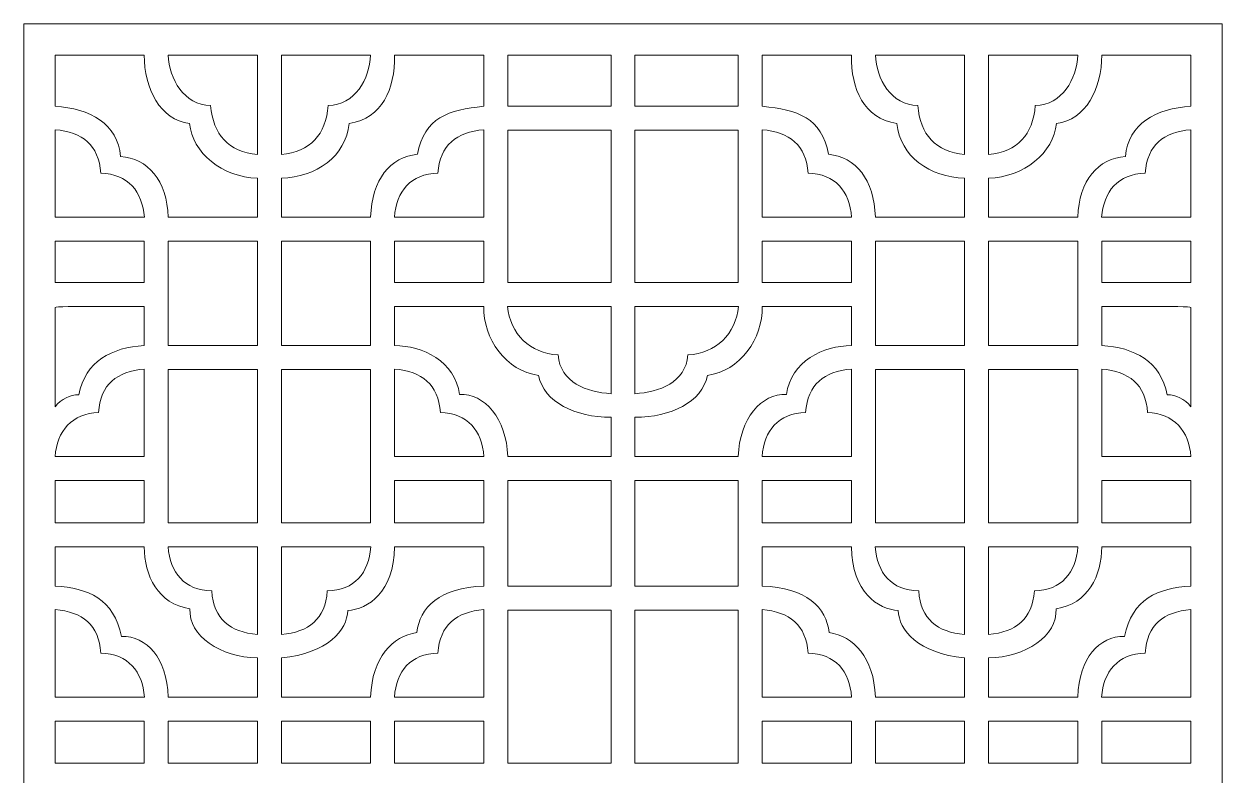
# Model space of a CAD drawing. Header units: centimetres. Extents: x 1.9 to 19.8, y -3.7 to 9.5.
# Drawn here: x 1.85 to 12.38, y 2.9 to 9.5 of the extents above; entities that cross this region are included whole.
import ezdxf

# ---------------------------------------------------------------- set-up
doc = ezdxf.new("R2010")
doc.units = ezdxf.units.CM
doc.header["$MEASUREMENT"] = 0
doc.layers.add('layer 1', color=7, linetype='Continuous')

msp = doc.modelspace()

# ---------------------------------------------------------------- linework, layer by layer
at = {"layer": 'layer 1', "color": 250, "lineweight": 9}
for points, knots in [([(1.85394, 9.5), (1.85394, 9.5), (12.37865, 9.5), (12.37865, 9.5), (12.37865, 9.5), (12.37865, 9.5), (12.37865, -3.69002), (12.37865, -3.69002), (12.37865, -3.69002), (12.37865, -3.69002), (1.85394, -3.69002), (1.85394, -3.69002), (1.85394, -3.69002), (1.85394, -3.69002), (1.85394, 9.5), (1.85394, 9.5)], [0, 0, 0, 0, 0.2, 0.2, 0.2, 0.2, 0.4, 0.4, 0.4, 0.4, 0.6, 0.6, 0.6, 0.6, 1, 1, 1, 1]), ([(2.12734, 9.22665), (2.12734, 9.22665), (2.12734, 9.22665), (2.12734, 9.22665), (2.12734, 9.22665), (2.12734, 9.22665), (2.91118, 9.22665), (2.91118, 9.22665), (2.91118, 9.22665), (2.907, 8.93625), (3.05303, 8.65296), (3.30918, 8.62696), (3.30918, 8.62696), (3.33002, 8.36875), (3.59929, 8.15283), (3.90512, 8.14626), (3.90512, 8.14626), (3.90512, 8.14626), (3.90512, 7.8032), (3.90512, 7.8032), (3.90512, 7.8032), (3.90512, 7.8032), (3.12115, 7.8032), (3.12115, 7.8032), (3.12115, 7.8032), (3.11096, 8.1248), (2.93998, 8.3222), (2.70208, 8.33672), (2.70208, 8.33672), (2.67961, 8.61976), (2.43617, 8.76017), (2.12734, 8.77732), (2.12734, 8.77732), (2.12734, 8.77732), (2.12734, 9.22665), (2.12734, 9.22665)], [0, 0, 0, 0, 0.1, 0.1, 0.1, 0.1, 0.2, 0.2, 0.2, 0.2, 0.3, 0.3, 0.3, 0.3, 0.4, 0.4, 0.4, 0.4, 0.5, 0.5, 0.5, 0.5, 0.6, 0.6, 0.6, 0.6, 0.7, 0.7, 0.7, 0.7, 0.8, 0.8, 0.8, 0.8, 1, 1, 1, 1]), ([(3.12143, 9.22665), (3.12143, 9.22665), (3.12143, 9.22665), (3.12143, 9.22665), (3.12143, 9.22665), (3.12143, 9.22665), (3.90512, 9.22665), (3.90512, 9.22665), (3.90512, 9.22665), (3.90512, 9.22665), (3.90512, 8.35304), (3.90512, 8.35304), (3.90512, 8.35304), (3.65113, 8.37892), (3.51403, 8.52961), (3.49408, 8.78362), (3.49408, 8.78362), (3.25882, 8.79039), (3.13076, 9.01513), (3.12143, 9.22665)], [0, 0, 0, 0, 0.16666667, 0.16666667, 0.16666667, 0.16666667, 0.33333333, 0.33333333, 0.33333333, 0.33333333, 0.5, 0.5, 0.5, 0.5, 0.66666667, 0.66666667, 0.66666667, 0.66666667, 1, 1, 1, 1]), ([(5.1094, 9.22665), (5.1094, 9.22665), (5.1094, 9.22665), (5.1094, 9.22665), (5.1094, 9.22665), (5.1094, 9.22665), (5.89323, 9.22665), (5.89323, 9.22665), (5.89323, 9.22665), (5.89323, 9.22665), (5.89323, 8.77734), (5.89323, 8.77734), (5.89323, 8.77734), (5.58055, 8.74533), (5.37419, 8.67992), (5.3105, 8.35545), (5.3105, 8.35545), (5.0721, 8.33281), (4.90922, 8.13607), (4.89893, 7.8032), (4.89893, 7.8032), (4.89893, 7.8032), (4.11544, 7.8032), (4.11544, 7.8032), (4.11544, 7.8032), (4.11544, 7.8032), (4.11544, 8.14626), (4.11544, 8.14626), (4.11544, 8.14626), (4.42125, 8.15283), (4.67928, 8.33503), (4.71139, 8.62696), (4.71139, 8.62696), (5.00125, 8.67168), (5.11354, 8.92499), (5.1094, 9.22665)], [0, 0, 0, 0, 0.1, 0.1, 0.1, 0.1, 0.2, 0.2, 0.2, 0.2, 0.3, 0.3, 0.3, 0.3, 0.4, 0.4, 0.4, 0.4, 0.5, 0.5, 0.5, 0.5, 0.6, 0.6, 0.6, 0.6, 0.7, 0.7, 0.7, 0.7, 0.8, 0.8, 0.8, 0.8, 1, 1, 1, 1]), ([(4.11544, 9.22665), (4.11544, 9.22665), (4.11544, 9.22665), (4.11544, 9.22665), (4.11544, 9.22665), (4.11544, 9.22665), (4.89914, 9.22665), (4.89914, 9.22665), (4.89914, 9.22665), (4.88989, 9.01516), (4.76179, 8.79039), (4.52651, 8.78362), (4.52651, 8.78362), (4.50658, 8.52961), (4.36948, 8.37892), (4.11544, 8.35304), (4.11544, 8.35304), (4.11544, 8.35304), (4.11544, 9.22665), (4.11544, 9.22665)], [0, 0, 0, 0, 0.16666667, 0.16666667, 0.16666667, 0.16666667, 0.33333333, 0.33333333, 0.33333333, 0.33333333, 0.5, 0.5, 0.5, 0.5, 0.66666667, 0.66666667, 0.66666667, 0.66666667, 1, 1, 1, 1]), ([(6.10359, 9.22665), (6.10359, 9.22665), (6.10359, 9.22665), (6.10359, 9.22665), (6.10359, 9.22665), (6.10359, 9.22665), (7.0111, 9.22665), (7.0111, 9.22665), (7.0111, 9.22665), (7.0111, 9.22665), (7.0111, 8.77721), (7.0111, 8.77721), (7.0111, 8.77721), (7.0111, 8.77721), (6.10359, 8.77721), (6.10359, 8.77721), (6.10359, 8.77721), (6.10359, 8.77721), (6.10359, 9.22665), (6.10359, 9.22665)], [0, 0, 0, 0, 0.16666667, 0.16666667, 0.16666667, 0.16666667, 0.33333333, 0.33333333, 0.33333333, 0.33333333, 0.5, 0.5, 0.5, 0.5, 0.66666667, 0.66666667, 0.66666667, 0.66666667, 1, 1, 1, 1]), ([(8.12904, 9.22665), (8.12904, 9.22665), (8.12904, 9.22665), (8.12904, 9.22665), (8.12904, 9.22665), (8.12904, 9.22665), (7.2215, 9.22665), (7.2215, 9.22665), (7.2215, 9.22665), (7.2215, 9.22665), (7.2215, 8.77721), (7.2215, 8.77721), (7.2215, 8.77721), (7.2215, 8.77721), (8.12904, 8.77721), (8.12904, 8.77721), (8.12904, 8.77721), (8.12904, 8.77721), (8.12904, 9.22665), (8.12904, 9.22665)], [0, 0, 0, 0, 0.16666667, 0.16666667, 0.16666667, 0.16666667, 0.33333333, 0.33333333, 0.33333333, 0.33333333, 0.5, 0.5, 0.5, 0.5, 0.66666667, 0.66666667, 0.66666667, 0.66666667, 1, 1, 1, 1]), ([(9.1232, 9.22665), (9.1232, 9.22665), (9.1232, 9.22665), (9.1232, 9.22665), (9.1232, 9.22665), (9.1232, 9.22665), (8.33936, 9.22665), (8.33936, 9.22665), (8.33936, 9.22665), (8.33936, 9.22665), (8.33936, 8.77734), (8.33936, 8.77734), (8.33936, 8.77734), (8.65207, 8.74533), (8.85843, 8.67992), (8.92213, 8.35545), (8.92213, 8.35545), (9.1605, 8.33281), (9.32336, 8.13607), (9.33367, 7.8032), (9.33367, 7.8032), (9.33367, 7.8032), (10.11717, 7.8032), (10.11717, 7.8032), (10.11717, 7.8032), (10.11717, 7.8032), (10.11717, 8.14626), (10.11717, 8.14626), (10.11717, 8.14626), (9.81134, 8.15283), (9.55331, 8.33503), (9.52123, 8.62696), (9.52123, 8.62696), (9.23135, 8.67168), (9.11905, 8.92499), (9.1232, 9.22665)], [0, 0, 0, 0, 0.1, 0.1, 0.1, 0.1, 0.2, 0.2, 0.2, 0.2, 0.3, 0.3, 0.3, 0.3, 0.4, 0.4, 0.4, 0.4, 0.5, 0.5, 0.5, 0.5, 0.6, 0.6, 0.6, 0.6, 0.7, 0.7, 0.7, 0.7, 0.8, 0.8, 0.8, 0.8, 1, 1, 1, 1]), ([(10.11717, 9.22665), (10.11717, 9.22665), (10.11717, 9.22665), (10.11717, 9.22665), (10.11717, 9.22665), (10.11717, 9.22665), (9.33345, 9.22665), (9.33345, 9.22665), (9.33345, 9.22665), (9.34273, 9.01516), (9.47079, 8.79039), (9.7061, 8.78362), (9.7061, 8.78362), (9.72601, 8.52961), (9.86311, 8.37892), (10.11717, 8.35304), (10.11717, 8.35304), (10.11717, 8.35304), (10.11717, 9.22665), (10.11717, 9.22665)], [0, 0, 0, 0, 0.16666667, 0.16666667, 0.16666667, 0.16666667, 0.33333333, 0.33333333, 0.33333333, 0.33333333, 0.5, 0.5, 0.5, 0.5, 0.66666667, 0.66666667, 0.66666667, 0.66666667, 1, 1, 1, 1]), ([(11.11116, 9.22665), (11.11116, 9.22665), (11.11116, 9.22665), (11.11116, 9.22665), (11.11116, 9.22665), (11.11116, 9.22665), (10.32749, 9.22665), (10.32749, 9.22665), (10.32749, 9.22665), (10.32749, 9.22665), (10.32749, 8.35304), (10.32749, 8.35304), (10.32749, 8.35304), (10.58146, 8.37892), (10.71859, 8.52961), (10.7385, 8.78362), (10.7385, 8.78362), (10.97377, 8.79039), (11.10187, 9.01513), (11.11116, 9.22665)], [0, 0, 0, 0, 0.16666667, 0.16666667, 0.16666667, 0.16666667, 0.33333333, 0.33333333, 0.33333333, 0.33333333, 0.5, 0.5, 0.5, 0.5, 0.66666667, 0.66666667, 0.66666667, 0.66666667, 1, 1, 1, 1]), ([(12.10525, 9.22665), (12.10525, 9.22665), (12.10525, 9.22665), (12.10525, 9.22665), (12.10525, 9.22665), (12.10525, 9.22665), (11.32145, 9.22665), (11.32145, 9.22665), (11.32145, 9.22665), (11.32559, 8.93625), (11.17956, 8.65296), (10.92344, 8.62696), (10.92344, 8.62696), (10.90256, 8.36875), (10.63334, 8.15283), (10.32749, 8.14626), (10.32749, 8.14626), (10.32749, 8.14626), (10.32749, 7.8032), (10.32749, 7.8032), (10.32749, 7.8032), (10.32749, 7.8032), (11.11144, 7.8032), (11.11144, 7.8032), (11.11144, 7.8032), (11.12167, 8.1248), (11.29261, 8.3222), (11.5305, 8.33672), (11.5305, 8.33672), (11.55297, 8.61976), (11.79642, 8.76017), (12.10525, 8.77732), (12.10525, 8.77732), (12.10525, 8.77732), (12.10525, 9.22665), (12.10525, 9.22665)], [0, 0, 0, 0, 0.1, 0.1, 0.1, 0.1, 0.2, 0.2, 0.2, 0.2, 0.3, 0.3, 0.3, 0.3, 0.4, 0.4, 0.4, 0.4, 0.5, 0.5, 0.5, 0.5, 0.6, 0.6, 0.6, 0.6, 0.7, 0.7, 0.7, 0.7, 0.8, 0.8, 0.8, 0.8, 1, 1, 1, 1]), ([(2.52913, 8.18899), (2.52913, 8.18899), (2.52913, 8.18899), (2.52913, 8.18899), (2.52913, 8.18899), (2.51012, 8.43978), (2.36874, 8.55067), (2.12734, 8.57145), (2.12734, 8.57145), (2.12734, 8.57145), (2.12734, 7.8032), (2.12734, 7.8032), (2.12734, 7.8032), (2.12734, 7.8032), (2.91143, 7.8032), (2.91143, 7.8032), (2.91143, 7.8032), (2.89581, 8.0268), (2.76825, 8.1845), (2.52913, 8.18899)], [0, 0, 0, 0, 0.16666667, 0.16666667, 0.16666667, 0.16666667, 0.33333333, 0.33333333, 0.33333333, 0.33333333, 0.5, 0.5, 0.5, 0.5, 0.66666667, 0.66666667, 0.66666667, 0.66666667, 1, 1, 1, 1]), ([(5.89323, 7.8032), (5.89323, 7.8032), (5.89323, 7.8032), (5.89323, 7.8032), (5.89323, 7.8032), (5.89323, 7.8032), (5.89323, 8.57146), (5.89323, 8.57146), (5.89323, 8.57146), (5.65573, 8.55122), (5.50545, 8.43856), (5.49102, 8.18899), (5.49102, 8.18899), (5.25096, 8.1845), (5.12455, 8.03074), (5.10868, 7.8032), (5.10868, 7.8032), (5.10868, 7.8032), (5.89323, 7.8032), (5.89323, 7.8032)], [0, 0, 0, 0, 0.16666667, 0.16666667, 0.16666667, 0.16666667, 0.33333333, 0.33333333, 0.33333333, 0.33333333, 0.5, 0.5, 0.5, 0.5, 0.66666667, 0.66666667, 0.66666667, 0.66666667, 1, 1, 1, 1]), ([(7.0111, 8.56685), (7.0111, 8.56685), (7.0111, 8.56685), (7.0111, 8.56685), (7.0111, 8.56685), (7.0111, 8.56685), (6.10359, 8.56685), (6.10359, 8.56685), (6.10359, 8.56685), (6.10359, 8.56685), (6.10359, 7.2301), (6.10359, 7.2301), (6.10359, 7.2301), (6.10359, 7.2301), (7.0111, 7.2301), (7.0111, 7.2301), (7.0111, 7.2301), (7.0111, 7.2301), (7.0111, 8.56685), (7.0111, 8.56685)], [0, 0, 0, 0, 0.16666667, 0.16666667, 0.16666667, 0.16666667, 0.33333333, 0.33333333, 0.33333333, 0.33333333, 0.5, 0.5, 0.5, 0.5, 0.66666667, 0.66666667, 0.66666667, 0.66666667, 1, 1, 1, 1]), ([(7.2215, 8.56685), (7.2215, 8.56685), (7.2215, 8.56685), (7.2215, 8.56685), (7.2215, 8.56685), (7.2215, 8.56685), (8.12904, 8.56685), (8.12904, 8.56685), (8.12904, 8.56685), (8.12904, 8.56685), (8.12904, 7.2301), (8.12904, 7.2301), (8.12904, 7.2301), (8.12904, 7.2301), (7.2215, 7.2301), (7.2215, 7.2301), (7.2215, 7.2301), (7.2215, 7.2301), (7.2215, 8.56685), (7.2215, 8.56685)], [0, 0, 0, 0, 0.16666667, 0.16666667, 0.16666667, 0.16666667, 0.33333333, 0.33333333, 0.33333333, 0.33333333, 0.5, 0.5, 0.5, 0.5, 0.66666667, 0.66666667, 0.66666667, 0.66666667, 1, 1, 1, 1]), ([(8.33936, 7.8032), (8.33936, 7.8032), (8.33936, 7.8032), (8.33936, 7.8032), (8.33936, 7.8032), (8.33936, 7.8032), (8.33936, 8.57146), (8.33936, 8.57146), (8.33936, 8.57146), (8.57686, 8.55122), (8.72713, 8.43856), (8.74157, 8.18899), (8.74157, 8.18899), (8.98163, 8.1845), (9.10803, 8.03074), (9.12391, 7.8032), (9.12391, 7.8032), (9.12391, 7.8032), (8.33936, 7.8032), (8.33936, 7.8032)], [0, 0, 0, 0, 0.16666667, 0.16666667, 0.16666667, 0.16666667, 0.33333333, 0.33333333, 0.33333333, 0.33333333, 0.5, 0.5, 0.5, 0.5, 0.66666667, 0.66666667, 0.66666667, 0.66666667, 1, 1, 1, 1]), ([(11.7035, 8.18899), (11.7035, 8.18899), (11.7035, 8.18899), (11.7035, 8.18899), (11.7035, 8.18899), (11.72247, 8.43978), (11.86385, 8.55067), (12.10525, 8.57145), (12.10525, 8.57145), (12.10525, 8.57145), (12.10525, 7.8032), (12.10525, 7.8032), (12.10525, 7.8032), (12.10525, 7.8032), (11.3212, 7.8032), (11.3212, 7.8032), (11.3212, 7.8032), (11.33678, 8.0268), (11.46438, 8.1845), (11.7035, 8.18899)], [0, 0, 0, 0, 0.16666667, 0.16666667, 0.16666667, 0.16666667, 0.33333333, 0.33333333, 0.33333333, 0.33333333, 0.5, 0.5, 0.5, 0.5, 0.66666667, 0.66666667, 0.66666667, 0.66666667, 1, 1, 1, 1]), ([(2.91103, 7.2301), (2.91103, 7.2301), (2.91103, 7.2301), (2.91103, 7.2301), (2.91103, 7.2301), (2.91103, 7.2301), (2.91103, 7.59283), (2.91103, 7.59283), (2.91103, 7.59283), (2.91103, 7.59283), (2.12734, 7.59283), (2.12734, 7.59283), (2.12734, 7.59283), (2.12734, 7.59283), (2.12734, 7.2301), (2.12734, 7.2301), (2.12734, 7.2301), (2.12734, 7.2301), (2.91103, 7.2301), (2.91103, 7.2301)], [0, 0, 0, 0, 0.16666667, 0.16666667, 0.16666667, 0.16666667, 0.33333333, 0.33333333, 0.33333333, 0.33333333, 0.5, 0.5, 0.5, 0.5, 0.66666667, 0.66666667, 0.66666667, 0.66666667, 1, 1, 1, 1]), ([(3.90512, 6.67548), (3.90512, 6.67548), (3.90512, 6.67548), (3.90512, 6.67548), (3.90512, 6.67548), (3.90512, 6.67548), (3.90512, 7.59283), (3.90512, 7.59283), (3.90512, 7.59283), (3.90512, 7.59283), (3.12143, 7.59283), (3.12143, 7.59283), (3.12143, 7.59283), (3.12143, 7.59283), (3.12143, 6.67548), (3.12143, 6.67548), (3.12143, 6.67548), (3.12143, 6.67548), (3.90512, 6.67548), (3.90512, 6.67548)], [0, 0, 0, 0, 0.16666667, 0.16666667, 0.16666667, 0.16666667, 0.33333333, 0.33333333, 0.33333333, 0.33333333, 0.5, 0.5, 0.5, 0.5, 0.66666667, 0.66666667, 0.66666667, 0.66666667, 1, 1, 1, 1]), ([(4.11544, 7.59283), (4.11544, 7.59283), (4.11544, 7.59283), (4.11544, 7.59283), (4.11544, 7.59283), (4.11544, 7.59283), (4.11544, 6.67548), (4.11544, 6.67548), (4.11544, 6.67548), (4.11544, 6.67548), (4.89918, 6.67548), (4.89918, 6.67548), (4.89918, 6.67548), (4.89918, 6.67548), (4.89918, 7.59283), (4.89918, 7.59283), (4.89918, 7.59283), (4.89918, 7.59283), (4.11544, 7.59283), (4.11544, 7.59283)], [0, 0, 0, 0, 0.16666667, 0.16666667, 0.16666667, 0.16666667, 0.33333333, 0.33333333, 0.33333333, 0.33333333, 0.5, 0.5, 0.5, 0.5, 0.66666667, 0.66666667, 0.66666667, 0.66666667, 1, 1, 1, 1]), ([(5.89323, 7.2301), (5.89323, 7.2301), (5.89323, 7.2301), (5.89323, 7.2301), (5.89323, 7.2301), (5.89323, 7.2301), (5.89323, 7.59283), (5.89323, 7.59283), (5.89323, 7.59283), (5.89323, 7.59283), (5.10957, 7.59283), (5.10957, 7.59283), (5.10957, 7.59283), (5.10957, 7.59283), (5.10957, 7.2301), (5.10957, 7.2301), (5.10957, 7.2301), (5.10957, 7.2301), (5.89323, 7.2301), (5.89323, 7.2301)], [0, 0, 0, 0, 0.16666667, 0.16666667, 0.16666667, 0.16666667, 0.33333333, 0.33333333, 0.33333333, 0.33333333, 0.5, 0.5, 0.5, 0.5, 0.66666667, 0.66666667, 0.66666667, 0.66666667, 1, 1, 1, 1]), ([(8.33936, 7.2301), (8.33936, 7.2301), (8.33936, 7.2301), (8.33936, 7.2301), (8.33936, 7.2301), (8.33936, 7.2301), (8.33936, 7.59283), (8.33936, 7.59283), (8.33936, 7.59283), (8.33936, 7.59283), (9.12308, 7.59283), (9.12308, 7.59283), (9.12308, 7.59283), (9.12308, 7.59283), (9.12308, 7.2301), (9.12308, 7.2301), (9.12308, 7.2301), (9.12308, 7.2301), (8.33936, 7.2301), (8.33936, 7.2301)], [0, 0, 0, 0, 0.16666667, 0.16666667, 0.16666667, 0.16666667, 0.33333333, 0.33333333, 0.33333333, 0.33333333, 0.5, 0.5, 0.5, 0.5, 0.66666667, 0.66666667, 0.66666667, 0.66666667, 1, 1, 1, 1]), ([(10.11717, 7.59283), (10.11717, 7.59283), (10.11717, 7.59283), (10.11717, 7.59283), (10.11717, 7.59283), (10.11717, 7.59283), (10.11717, 6.67548), (10.11717, 6.67548), (10.11717, 6.67548), (10.11717, 6.67548), (9.33345, 6.67548), (9.33345, 6.67548), (9.33345, 6.67548), (9.33345, 6.67548), (9.33345, 7.59283), (9.33345, 7.59283), (9.33345, 7.59283), (9.33345, 7.59283), (10.11717, 7.59283), (10.11717, 7.59283)], [0, 0, 0, 0, 0.16666667, 0.16666667, 0.16666667, 0.16666667, 0.33333333, 0.33333333, 0.33333333, 0.33333333, 0.5, 0.5, 0.5, 0.5, 0.66666667, 0.66666667, 0.66666667, 0.66666667, 1, 1, 1, 1]), ([(10.32749, 6.67548), (10.32749, 6.67548), (10.32749, 6.67548), (10.32749, 6.67548), (10.32749, 6.67548), (10.32749, 6.67548), (10.32749, 7.59283), (10.32749, 7.59283), (10.32749, 7.59283), (10.32749, 7.59283), (11.11116, 7.59283), (11.11116, 7.59283), (11.11116, 7.59283), (11.11116, 7.59283), (11.11116, 6.67548), (11.11116, 6.67548), (11.11116, 6.67548), (11.11116, 6.67548), (10.32749, 6.67548), (10.32749, 6.67548)], [0, 0, 0, 0, 0.16666667, 0.16666667, 0.16666667, 0.16666667, 0.33333333, 0.33333333, 0.33333333, 0.33333333, 0.5, 0.5, 0.5, 0.5, 0.66666667, 0.66666667, 0.66666667, 0.66666667, 1, 1, 1, 1]), ([(11.32155, 7.2301), (11.32155, 7.2301), (11.32155, 7.2301), (11.32155, 7.2301), (11.32155, 7.2301), (11.32155, 7.2301), (11.32155, 7.59283), (11.32155, 7.59283), (11.32155, 7.59283), (11.32155, 7.59283), (12.10525, 7.59283), (12.10525, 7.59283), (12.10525, 7.59283), (12.10525, 7.59283), (12.10525, 7.2301), (12.10525, 7.2301), (12.10525, 7.2301), (12.10525, 7.2301), (11.32155, 7.2301), (11.32155, 7.2301)], [0, 0, 0, 0, 0.16666667, 0.16666667, 0.16666667, 0.16666667, 0.33333333, 0.33333333, 0.33333333, 0.33333333, 0.5, 0.5, 0.5, 0.5, 0.66666667, 0.66666667, 0.66666667, 0.66666667, 1, 1, 1, 1]), ([(2.12734, 7.01046), (2.12734, 7.01046), (2.12734, 7.01046), (2.12734, 7.01046), (2.12734, 7.01046), (2.12734, 7.01046), (2.12734, 6.13944), (2.12734, 6.13944), (2.12734, 6.13944), (2.18552, 6.20614), (2.25716, 6.24874), (2.3363, 6.24268), (2.3363, 6.24268), (2.39016, 6.53815), (2.6277, 6.6609), (2.91103, 6.67563), (2.91103, 6.67563), (2.91103, 6.67563), (2.91103, 7.01972), (2.91103, 7.01972), (2.91103, 7.01972), (2.84566, 7.01972), (2.12803, 7.02481), (2.12734, 7.01046)], [0, 0, 0, 0, 0.14285714, 0.14285714, 0.14285714, 0.14285714, 0.28571429, 0.28571429, 0.28571429, 0.28571429, 0.42857143, 0.42857143, 0.42857143, 0.42857143, 0.57142857, 0.57142857, 0.57142857, 0.57142857, 0.71428571, 0.71428571, 0.71428571, 0.71428571, 1, 1, 1, 1]), ([(7.0111, 6.04604), (7.0111, 6.04604), (7.0111, 6.04604), (7.0111, 6.04604), (7.0111, 6.04604), (6.70018, 6.04786), (6.42192, 6.17663), (6.37544, 6.41389), (6.37544, 6.41389), (6.09084, 6.44986), (5.88679, 6.73931), (5.8928, 7.01972), (5.8928, 7.01972), (5.8928, 7.01972), (5.10957, 7.01972), (5.10957, 7.01972), (5.10957, 7.01972), (5.10957, 7.01972), (5.10957, 6.67563), (5.10957, 6.67563), (5.10957, 6.67563), (5.35641, 6.67583), (5.64183, 6.53846), (5.68039, 6.24702), (5.68039, 6.24702), (5.89899, 6.2573), (6.09351, 6.03486), (6.10384, 5.70147), (6.10384, 5.70147), (6.10384, 5.70147), (7.0111, 5.70147), (7.0111, 5.70147), (7.0111, 5.70147), (7.0111, 5.70147), (7.0111, 6.04604), (7.0111, 6.04604)], [0, 0, 0, 0, 0.1, 0.1, 0.1, 0.1, 0.2, 0.2, 0.2, 0.2, 0.3, 0.3, 0.3, 0.3, 0.4, 0.4, 0.4, 0.4, 0.5, 0.5, 0.5, 0.5, 0.6, 0.6, 0.6, 0.6, 0.7, 0.7, 0.7, 0.7, 0.8, 0.8, 0.8, 0.8, 1, 1, 1, 1]), ([(6.54533, 6.59593), (6.54533, 6.59593), (6.54533, 6.59593), (6.54533, 6.59593), (6.54533, 6.59593), (6.56733, 6.34894), (6.79609, 6.26849), (7.0111, 6.253), (7.0111, 6.253), (7.0111, 6.253), (7.0111, 7.01972), (7.0111, 7.01972), (7.0111, 7.01972), (7.0111, 7.01972), (6.10247, 7.01972), (6.10247, 7.01972), (6.10247, 7.01972), (6.1227, 6.78308), (6.30182, 6.60186), (6.54533, 6.59593)], [0, 0, 0, 0, 0.16666667, 0.16666667, 0.16666667, 0.16666667, 0.33333333, 0.33333333, 0.33333333, 0.33333333, 0.5, 0.5, 0.5, 0.5, 0.66666667, 0.66666667, 0.66666667, 0.66666667, 1, 1, 1, 1]), ([(7.2215, 6.04604), (7.2215, 6.04604), (7.2215, 6.04604), (7.2215, 6.04604), (7.2215, 6.04604), (7.53241, 6.04786), (7.81066, 6.17663), (7.85718, 6.41389), (7.85718, 6.41389), (8.14182, 6.44986), (8.34584, 6.73931), (8.33979, 7.01972), (8.33979, 7.01972), (8.33979, 7.01972), (9.12308, 7.01972), (9.12308, 7.01972), (9.12308, 7.01972), (9.12308, 7.01972), (9.12308, 6.67563), (9.12308, 6.67563), (9.12308, 6.67563), (8.87622, 6.67583), (8.59076, 6.53846), (8.5522, 6.24702), (8.5522, 6.24702), (8.3336, 6.2573), (8.13908, 6.03486), (8.12874, 5.70147), (8.12874, 5.70147), (8.12874, 5.70147), (7.2215, 5.70147), (7.2215, 5.70147), (7.2215, 5.70147), (7.2215, 5.70147), (7.2215, 6.04604), (7.2215, 6.04604)], [0, 0, 0, 0, 0.1, 0.1, 0.1, 0.1, 0.2, 0.2, 0.2, 0.2, 0.3, 0.3, 0.3, 0.3, 0.4, 0.4, 0.4, 0.4, 0.5, 0.5, 0.5, 0.5, 0.6, 0.6, 0.6, 0.6, 0.7, 0.7, 0.7, 0.7, 0.8, 0.8, 0.8, 0.8, 1, 1, 1, 1]), ([(7.68728, 6.59593), (7.68728, 6.59593), (7.68728, 6.59593), (7.68728, 6.59593), (7.68728, 6.59593), (7.66525, 6.34894), (7.43653, 6.26849), (7.2215, 6.253), (7.2215, 6.253), (7.2215, 6.253), (7.2215, 7.01972), (7.2215, 7.01972), (7.2215, 7.01972), (7.2215, 7.01972), (8.13011, 7.01972), (8.13011, 7.01972), (8.13011, 7.01972), (8.10988, 6.78308), (7.93076, 6.60186), (7.68728, 6.59593)], [0, 0, 0, 0, 0.16666667, 0.16666667, 0.16666667, 0.16666667, 0.33333333, 0.33333333, 0.33333333, 0.33333333, 0.5, 0.5, 0.5, 0.5, 0.66666667, 0.66666667, 0.66666667, 0.66666667, 1, 1, 1, 1]), ([(12.10525, 7.01046), (12.10525, 7.01046), (12.10525, 7.01046), (12.10525, 7.01046), (12.10525, 7.01046), (12.10525, 7.01046), (12.10525, 6.13944), (12.10525, 6.13944), (12.10525, 6.13944), (12.04706, 6.20614), (11.97542, 6.24874), (11.89628, 6.24268), (11.89628, 6.24268), (11.84242, 6.53815), (11.60489, 6.6609), (11.32155, 6.67563), (11.32155, 6.67563), (11.32155, 6.67563), (11.32155, 7.01972), (11.32155, 7.01972), (11.32155, 7.01972), (11.38693, 7.01972), (12.1046, 7.02481), (12.10525, 7.01046)], [0, 0, 0, 0, 0.14285714, 0.14285714, 0.14285714, 0.14285714, 0.28571429, 0.28571429, 0.28571429, 0.28571429, 0.42857143, 0.42857143, 0.42857143, 0.42857143, 0.57142857, 0.57142857, 0.57142857, 0.57142857, 0.71428571, 0.71428571, 0.71428571, 0.71428571, 1, 1, 1, 1]), ([(2.12734, 5.70167), (2.12734, 5.70167), (2.12734, 5.70167), (2.12734, 5.70167), (2.12734, 5.70167), (2.12734, 5.70167), (2.91103, 5.70147), (2.91103, 5.70147), (2.91103, 5.70147), (2.91103, 5.70147), (2.91103, 6.46975), (2.91103, 6.46975), (2.91103, 6.46975), (2.6735, 6.44948), (2.52329, 6.33685), (2.50886, 6.08727), (2.50886, 6.08727), (2.27876, 6.08294), (2.14283, 5.92399), (2.12734, 5.70167)], [0, 0, 0, 0, 0.16666667, 0.16666667, 0.16666667, 0.16666667, 0.33333333, 0.33333333, 0.33333333, 0.33333333, 0.5, 0.5, 0.5, 0.5, 0.66666667, 0.66666667, 0.66666667, 0.66666667, 1, 1, 1, 1]), ([(3.90512, 5.11807), (3.90512, 5.11807), (3.90512, 5.11807), (3.90512, 5.11807), (3.90512, 5.11807), (3.90512, 5.11807), (3.90512, 6.46512), (3.90512, 6.46512), (3.90512, 6.46512), (3.90512, 6.46512), (3.12143, 6.46512), (3.12143, 6.46512), (3.12143, 6.46512), (3.12143, 6.46512), (3.12143, 5.11807), (3.12143, 5.11807), (3.12143, 5.11807), (3.12143, 5.11807), (3.90512, 5.11807), (3.90512, 5.11807)], [0, 0, 0, 0, 0.16666667, 0.16666667, 0.16666667, 0.16666667, 0.33333333, 0.33333333, 0.33333333, 0.33333333, 0.5, 0.5, 0.5, 0.5, 0.66666667, 0.66666667, 0.66666667, 0.66666667, 1, 1, 1, 1]), ([(4.11544, 6.46512), (4.11544, 6.46512), (4.11544, 6.46512), (4.11544, 6.46512), (4.11544, 6.46512), (4.11544, 6.46512), (4.11544, 5.11807), (4.11544, 5.11807), (4.11544, 5.11807), (4.11544, 5.11807), (4.89918, 5.11807), (4.89918, 5.11807), (4.89918, 5.11807), (4.89918, 5.11807), (4.89918, 6.46512), (4.89918, 6.46512), (4.89918, 6.46512), (4.89918, 6.46512), (4.11544, 6.46512), (4.11544, 6.46512)], [0, 0, 0, 0, 0.16666667, 0.16666667, 0.16666667, 0.16666667, 0.33333333, 0.33333333, 0.33333333, 0.33333333, 0.5, 0.5, 0.5, 0.5, 0.66666667, 0.66666667, 0.66666667, 0.66666667, 1, 1, 1, 1]), ([(5.89406, 5.70147), (5.89406, 5.70147), (5.89406, 5.70147), (5.89406, 5.70147), (5.89406, 5.70147), (5.87825, 5.929), (5.75189, 6.08274), (5.51175, 6.08727), (5.51175, 6.08727), (5.49274, 6.3383), (5.35118, 6.44914), (5.10957, 6.46975), (5.10957, 6.46975), (5.10957, 6.46975), (5.10957, 5.70147), (5.10957, 5.70147), (5.10957, 5.70147), (5.10957, 5.70147), (5.89406, 5.70147), (5.89406, 5.70147)], [0, 0, 0, 0, 0.16666667, 0.16666667, 0.16666667, 0.16666667, 0.33333333, 0.33333333, 0.33333333, 0.33333333, 0.5, 0.5, 0.5, 0.5, 0.66666667, 0.66666667, 0.66666667, 0.66666667, 1, 1, 1, 1]), ([(8.33853, 5.70147), (8.33853, 5.70147), (8.33853, 5.70147), (8.33853, 5.70147), (8.33853, 5.70147), (8.35437, 5.929), (8.4807, 6.08274), (8.72087, 6.08727), (8.72087, 6.08727), (8.73984, 6.3383), (8.8814, 6.44914), (9.12308, 6.46975), (9.12308, 6.46975), (9.12308, 6.46975), (9.12308, 5.70147), (9.12308, 5.70147), (9.12308, 5.70147), (9.12308, 5.70147), (8.33853, 5.70147), (8.33853, 5.70147)], [0, 0, 0, 0, 0.16666667, 0.16666667, 0.16666667, 0.16666667, 0.33333333, 0.33333333, 0.33333333, 0.33333333, 0.5, 0.5, 0.5, 0.5, 0.66666667, 0.66666667, 0.66666667, 0.66666667, 1, 1, 1, 1]), ([(10.11717, 6.46512), (10.11717, 6.46512), (10.11717, 6.46512), (10.11717, 6.46512), (10.11717, 6.46512), (10.11717, 6.46512), (10.11717, 5.11807), (10.11717, 5.11807), (10.11717, 5.11807), (10.11717, 5.11807), (9.33345, 5.11807), (9.33345, 5.11807), (9.33345, 5.11807), (9.33345, 5.11807), (9.33345, 6.46512), (9.33345, 6.46512), (9.33345, 6.46512), (9.33345, 6.46512), (10.11717, 6.46512), (10.11717, 6.46512)], [0, 0, 0, 0, 0.16666667, 0.16666667, 0.16666667, 0.16666667, 0.33333333, 0.33333333, 0.33333333, 0.33333333, 0.5, 0.5, 0.5, 0.5, 0.66666667, 0.66666667, 0.66666667, 0.66666667, 1, 1, 1, 1]), ([(10.32749, 5.11807), (10.32749, 5.11807), (10.32749, 5.11807), (10.32749, 5.11807), (10.32749, 5.11807), (10.32749, 5.11807), (10.32749, 6.46512), (10.32749, 6.46512), (10.32749, 6.46512), (10.32749, 6.46512), (11.11116, 6.46512), (11.11116, 6.46512), (11.11116, 6.46512), (11.11116, 6.46512), (11.11116, 5.11807), (11.11116, 5.11807), (11.11116, 5.11807), (11.11116, 5.11807), (10.32749, 5.11807), (10.32749, 5.11807)], [0, 0, 0, 0, 0.16666667, 0.16666667, 0.16666667, 0.16666667, 0.33333333, 0.33333333, 0.33333333, 0.33333333, 0.5, 0.5, 0.5, 0.5, 0.66666667, 0.66666667, 0.66666667, 0.66666667, 1, 1, 1, 1]), ([(12.10525, 5.70167), (12.10525, 5.70167), (12.10525, 5.70167), (12.10525, 5.70167), (12.10525, 5.70167), (12.10525, 5.70167), (11.32155, 5.70147), (11.32155, 5.70147), (11.32155, 5.70147), (11.32155, 5.70147), (11.32155, 6.46975), (11.32155, 6.46975), (11.32155, 6.46975), (11.5591, 6.44948), (11.7093, 6.33685), (11.72377, 6.08727), (11.72377, 6.08727), (11.95382, 6.08294), (12.08976, 5.92399), (12.10525, 5.70167)], [0, 0, 0, 0, 0.16666667, 0.16666667, 0.16666667, 0.16666667, 0.33333333, 0.33333333, 0.33333333, 0.33333333, 0.5, 0.5, 0.5, 0.5, 0.66666667, 0.66666667, 0.66666667, 0.66666667, 1, 1, 1, 1]), ([(2.12734, 5.11807), (2.12734, 5.11807), (2.12734, 5.11807), (2.12734, 5.11807), (2.12734, 5.11807), (2.12734, 5.11807), (2.91103, 5.11807), (2.91103, 5.11807), (2.91103, 5.11807), (2.91103, 5.11807), (2.91103, 5.4911), (2.91103, 5.4911), (2.91103, 5.4911), (2.91103, 5.4911), (2.12734, 5.4911), (2.12734, 5.4911), (2.12734, 5.4911), (2.12734, 5.4911), (2.12734, 5.11807), (2.12734, 5.11807)], [0, 0, 0, 0, 0.16666667, 0.16666667, 0.16666667, 0.16666667, 0.33333333, 0.33333333, 0.33333333, 0.33333333, 0.5, 0.5, 0.5, 0.5, 0.66666667, 0.66666667, 0.66666667, 0.66666667, 1, 1, 1, 1]), ([(5.89323, 5.4911), (5.89323, 5.4911), (5.89323, 5.4911), (5.89323, 5.4911), (5.89323, 5.4911), (5.89323, 5.4911), (5.10957, 5.4911), (5.10957, 5.4911), (5.10957, 5.4911), (5.10957, 5.4911), (5.10957, 5.11807), (5.10957, 5.11807), (5.10957, 5.11807), (5.10957, 5.11807), (5.89323, 5.11807), (5.89323, 5.11807), (5.89323, 5.11807), (5.89323, 5.11807), (5.89323, 5.4911), (5.89323, 5.4911)], [0, 0, 0, 0, 0.16666667, 0.16666667, 0.16666667, 0.16666667, 0.33333333, 0.33333333, 0.33333333, 0.33333333, 0.5, 0.5, 0.5, 0.5, 0.66666667, 0.66666667, 0.66666667, 0.66666667, 1, 1, 1, 1]), ([(7.0111, 5.4911), (7.0111, 5.4911), (7.0111, 5.4911), (7.0111, 5.4911), (7.0111, 5.4911), (7.0111, 5.4911), (6.10359, 5.4911), (6.10359, 5.4911), (6.10359, 5.4911), (6.10359, 5.4911), (6.10359, 4.56348), (6.10359, 4.56348), (6.10359, 4.56348), (6.10359, 4.56348), (7.0111, 4.56348), (7.0111, 4.56348), (7.0111, 4.56348), (7.0111, 4.56348), (7.0111, 5.4911), (7.0111, 5.4911)], [0, 0, 0, 0, 0.16666667, 0.16666667, 0.16666667, 0.16666667, 0.33333333, 0.33333333, 0.33333333, 0.33333333, 0.5, 0.5, 0.5, 0.5, 0.66666667, 0.66666667, 0.66666667, 0.66666667, 1, 1, 1, 1]), ([(7.2215, 5.4911), (7.2215, 5.4911), (7.2215, 5.4911), (7.2215, 5.4911), (7.2215, 5.4911), (7.2215, 5.4911), (8.12904, 5.4911), (8.12904, 5.4911), (8.12904, 5.4911), (8.12904, 5.4911), (8.12904, 4.56348), (8.12904, 4.56348), (8.12904, 4.56348), (8.12904, 4.56348), (7.2215, 4.56348), (7.2215, 4.56348), (7.2215, 4.56348), (7.2215, 4.56348), (7.2215, 5.4911), (7.2215, 5.4911)], [0, 0, 0, 0, 0.16666667, 0.16666667, 0.16666667, 0.16666667, 0.33333333, 0.33333333, 0.33333333, 0.33333333, 0.5, 0.5, 0.5, 0.5, 0.66666667, 0.66666667, 0.66666667, 0.66666667, 1, 1, 1, 1]), ([(8.33936, 5.4911), (8.33936, 5.4911), (8.33936, 5.4911), (8.33936, 5.4911), (8.33936, 5.4911), (8.33936, 5.4911), (9.12308, 5.4911), (9.12308, 5.4911), (9.12308, 5.4911), (9.12308, 5.4911), (9.12308, 5.11807), (9.12308, 5.11807), (9.12308, 5.11807), (9.12308, 5.11807), (8.33936, 5.11807), (8.33936, 5.11807), (8.33936, 5.11807), (8.33936, 5.11807), (8.33936, 5.4911), (8.33936, 5.4911)], [0, 0, 0, 0, 0.16666667, 0.16666667, 0.16666667, 0.16666667, 0.33333333, 0.33333333, 0.33333333, 0.33333333, 0.5, 0.5, 0.5, 0.5, 0.66666667, 0.66666667, 0.66666667, 0.66666667, 1, 1, 1, 1]), ([(12.10525, 5.11807), (12.10525, 5.11807), (12.10525, 5.11807), (12.10525, 5.11807), (12.10525, 5.11807), (12.10525, 5.11807), (11.32155, 5.11807), (11.32155, 5.11807), (11.32155, 5.11807), (11.32155, 5.11807), (11.32155, 5.4911), (11.32155, 5.4911), (11.32155, 5.4911), (11.32155, 5.4911), (12.10525, 5.4911), (12.10525, 5.4911), (12.10525, 5.4911), (12.10525, 5.4911), (12.10525, 5.11807), (12.10525, 5.11807)], [0, 0, 0, 0, 0.16666667, 0.16666667, 0.16666667, 0.16666667, 0.33333333, 0.33333333, 0.33333333, 0.33333333, 0.5, 0.5, 0.5, 0.5, 0.66666667, 0.66666667, 0.66666667, 0.66666667, 1, 1, 1, 1]), ([(3.90512, 3.93359), (3.90512, 3.93359), (3.90512, 3.93359), (3.90512, 3.93359), (3.90512, 3.93359), (3.58168, 3.93983), (3.29806, 4.12577), (3.31221, 4.36413), (3.31221, 4.36413), (3.03084, 4.4073), (2.91028, 4.65743), (2.91082, 4.90773), (2.91082, 4.90773), (2.91082, 4.90773), (2.12734, 4.90773), (2.12734, 4.90773), (2.12734, 4.90773), (2.12734, 4.90773), (2.12734, 4.56358), (2.12734, 4.56358), (2.12734, 4.56358), (2.41464, 4.55015), (2.64768, 4.44733), (2.70935, 4.12222), (2.70935, 4.12222), (2.93652, 4.12605), (3.10411, 3.93371), (3.12165, 3.58944), (3.12165, 3.58944), (3.12165, 3.58944), (3.90512, 3.58944), (3.90512, 3.58944), (3.90512, 3.58944), (3.90512, 3.58944), (3.90512, 3.93359), (3.90512, 3.93359)], [0, 0, 0, 0, 0.1, 0.1, 0.1, 0.1, 0.2, 0.2, 0.2, 0.2, 0.3, 0.3, 0.3, 0.3, 0.4, 0.4, 0.4, 0.4, 0.5, 0.5, 0.5, 0.5, 0.6, 0.6, 0.6, 0.6, 0.7, 0.7, 0.7, 0.7, 0.8, 0.8, 0.8, 0.8, 1, 1, 1, 1]), ([(3.50287, 4.52193), (3.50287, 4.52193), (3.50287, 4.52193), (3.50287, 4.52193), (3.50287, 4.52193), (3.52178, 4.27201), (3.66276, 4.16018), (3.90512, 4.13945), (3.90512, 4.13945), (3.90512, 4.13945), (3.90512, 4.90773), (3.90512, 4.90773), (3.90512, 4.90773), (3.90512, 4.90773), (3.12057, 4.90773), (3.12057, 4.90773), (3.12057, 4.90773), (3.13612, 4.68416), (3.26371, 4.52641), (3.50287, 4.52193)], [0, 0, 0, 0, 0.16666667, 0.16666667, 0.16666667, 0.16666667, 0.33333333, 0.33333333, 0.33333333, 0.33333333, 0.5, 0.5, 0.5, 0.5, 0.66666667, 0.66666667, 0.66666667, 0.66666667, 1, 1, 1, 1]), ([(4.11544, 4.90773), (4.11544, 4.90773), (4.11544, 4.90773), (4.11544, 4.90773), (4.11544, 4.90773), (4.11544, 4.90773), (4.11544, 4.13945), (4.11544, 4.13945), (4.11544, 4.13945), (4.35306, 4.15976), (4.50319, 4.27231), (4.5177, 4.52193), (4.5177, 4.52193), (4.75776, 4.52643), (4.88416, 4.68018), (4.90001, 4.90773), (4.90001, 4.90773), (4.90001, 4.90773), (4.11544, 4.90773), (4.11544, 4.90773)], [0, 0, 0, 0, 0.16666667, 0.16666667, 0.16666667, 0.16666667, 0.33333333, 0.33333333, 0.33333333, 0.33333333, 0.5, 0.5, 0.5, 0.5, 0.66666667, 0.66666667, 0.66666667, 0.66666667, 1, 1, 1, 1]), ([(5.30582, 4.1562), (5.30582, 4.1562), (5.30582, 4.1562), (5.30582, 4.1562), (5.30582, 4.1562), (5.32779, 4.37418), (5.50563, 4.5515), (5.89323, 4.56358), (5.89323, 4.56358), (5.89323, 4.56358), (5.89323, 4.90773), (5.89323, 4.90773), (5.89323, 4.90773), (5.89323, 4.90773), (5.10978, 4.90773), (5.10978, 4.90773), (5.10978, 4.90773), (5.10277, 4.51264), (4.8779, 4.36098), (4.69836, 4.34933), (4.69836, 4.34933), (4.6935, 4.17968), (4.52349, 3.97261), (4.11544, 3.93359), (4.11544, 3.93359), (4.11544, 3.93359), (4.11544, 3.58944), (4.11544, 3.58944), (4.11544, 3.58944), (4.11544, 3.58944), (4.89893, 3.58944), (4.89893, 3.58944), (4.89893, 3.58944), (4.91268, 3.94124), (5.08937, 4.12314), (5.30582, 4.1562)], [0, 0, 0, 0, 0.1, 0.1, 0.1, 0.1, 0.2, 0.2, 0.2, 0.2, 0.3, 0.3, 0.3, 0.3, 0.4, 0.4, 0.4, 0.4, 0.5, 0.5, 0.5, 0.5, 0.6, 0.6, 0.6, 0.6, 0.7, 0.7, 0.7, 0.7, 0.8, 0.8, 0.8, 0.8, 1, 1, 1, 1]), ([(8.92677, 4.1562), (8.92677, 4.1562), (8.92677, 4.1562), (8.92677, 4.1562), (8.92677, 4.1562), (8.9048, 4.37418), (8.72696, 4.5515), (8.33936, 4.56358), (8.33936, 4.56358), (8.33936, 4.56358), (8.33936, 4.90773), (8.33936, 4.90773), (8.33936, 4.90773), (8.33936, 4.90773), (9.12283, 4.90773), (9.12283, 4.90773), (9.12283, 4.90773), (9.12981, 4.51264), (9.35472, 4.36098), (9.53423, 4.34933), (9.53423, 4.34933), (9.53909, 4.17968), (9.70909, 3.97261), (10.11717, 3.93359), (10.11717, 3.93359), (10.11717, 3.93359), (10.11717, 3.58944), (10.11717, 3.58944), (10.11717, 3.58944), (10.11717, 3.58944), (9.33367, 3.58944), (9.33367, 3.58944), (9.33367, 3.58944), (9.31994, 3.94124), (9.14321, 4.12314), (8.92677, 4.1562)], [0, 0, 0, 0, 0.1, 0.1, 0.1, 0.1, 0.2, 0.2, 0.2, 0.2, 0.3, 0.3, 0.3, 0.3, 0.4, 0.4, 0.4, 0.4, 0.5, 0.5, 0.5, 0.5, 0.6, 0.6, 0.6, 0.6, 0.7, 0.7, 0.7, 0.7, 0.8, 0.8, 0.8, 0.8, 1, 1, 1, 1]), ([(10.11717, 4.90773), (10.11717, 4.90773), (10.11717, 4.90773), (10.11717, 4.90773), (10.11717, 4.90773), (10.11717, 4.90773), (10.11717, 4.13945), (10.11717, 4.13945), (10.11717, 4.13945), (9.87952, 4.15976), (9.7294, 4.27231), (9.71492, 4.52193), (9.71492, 4.52193), (9.47486, 4.52643), (9.34845, 4.68018), (9.33258, 4.90773), (9.33258, 4.90773), (9.33258, 4.90773), (10.11717, 4.90773), (10.11717, 4.90773)], [0, 0, 0, 0, 0.16666667, 0.16666667, 0.16666667, 0.16666667, 0.33333333, 0.33333333, 0.33333333, 0.33333333, 0.5, 0.5, 0.5, 0.5, 0.66666667, 0.66666667, 0.66666667, 0.66666667, 1, 1, 1, 1]), ([(10.72974, 4.52193), (10.72974, 4.52193), (10.72974, 4.52193), (10.72974, 4.52193), (10.72974, 4.52193), (10.71081, 4.27201), (10.56982, 4.16018), (10.32749, 4.13945), (10.32749, 4.13945), (10.32749, 4.13945), (10.32749, 4.90773), (10.32749, 4.90773), (10.32749, 4.90773), (10.32749, 4.90773), (11.11206, 4.90773), (11.11206, 4.90773), (11.11206, 4.90773), (11.09646, 4.68416), (10.96888, 4.52641), (10.72974, 4.52193)], [0, 0, 0, 0, 0.16666667, 0.16666667, 0.16666667, 0.16666667, 0.33333333, 0.33333333, 0.33333333, 0.33333333, 0.5, 0.5, 0.5, 0.5, 0.66666667, 0.66666667, 0.66666667, 0.66666667, 1, 1, 1, 1]), ([(10.32749, 3.93359), (10.32749, 3.93359), (10.32749, 3.93359), (10.32749, 3.93359), (10.32749, 3.93359), (10.65091, 3.93983), (10.93453, 4.12577), (10.92038, 4.36413), (10.92038, 4.36413), (11.20173, 4.4073), (11.3223, 4.65743), (11.3218, 4.90773), (11.3218, 4.90773), (11.3218, 4.90773), (12.10525, 4.90773), (12.10525, 4.90773), (12.10525, 4.90773), (12.10525, 4.90773), (12.10525, 4.56358), (12.10525, 4.56358), (12.10525, 4.56358), (11.81795, 4.55015), (11.58494, 4.44733), (11.52323, 4.12222), (11.52323, 4.12222), (11.29606, 4.12605), (11.12851, 3.93371), (11.11094, 3.58944), (11.11094, 3.58944), (11.11094, 3.58944), (10.32749, 3.58944), (10.32749, 3.58944), (10.32749, 3.58944), (10.32749, 3.58944), (10.32749, 3.93359), (10.32749, 3.93359)], [0, 0, 0, 0, 0.1, 0.1, 0.1, 0.1, 0.2, 0.2, 0.2, 0.2, 0.3, 0.3, 0.3, 0.3, 0.4, 0.4, 0.4, 0.4, 0.5, 0.5, 0.5, 0.5, 0.6, 0.6, 0.6, 0.6, 0.7, 0.7, 0.7, 0.7, 0.8, 0.8, 0.8, 0.8, 1, 1, 1, 1]), ([(2.52956, 3.97525), (2.52956, 3.97525), (2.52956, 3.97525), (2.52956, 3.97525), (2.52956, 3.97525), (2.51055, 4.2263), (2.36899, 4.33714), (2.12734, 4.35772), (2.12734, 4.35772), (2.12734, 4.35772), (2.12734, 3.58944), (2.12734, 3.58944), (2.12734, 3.58944), (2.12734, 3.58944), (2.9119, 3.58944), (2.9119, 3.58944), (2.9119, 3.58944), (2.89631, 3.81306), (2.76875, 3.97077), (2.52956, 3.97525)], [0, 0, 0, 0, 0.16666667, 0.16666667, 0.16666667, 0.16666667, 0.33333333, 0.33333333, 0.33333333, 0.33333333, 0.5, 0.5, 0.5, 0.5, 0.66666667, 0.66666667, 0.66666667, 0.66666667, 1, 1, 1, 1]), ([(5.89323, 3.58944), (5.89323, 3.58944), (5.89323, 3.58944), (5.89323, 3.58944), (5.89323, 3.58944), (5.89323, 3.58944), (5.89323, 4.35772), (5.89323, 4.35772), (5.89323, 4.35772), (5.65573, 4.33747), (5.50545, 4.22483), (5.49102, 3.97525), (5.49102, 3.97525), (5.25096, 3.97077), (5.12455, 3.817), (5.10868, 3.58944), (5.10868, 3.58944), (5.10868, 3.58944), (5.89323, 3.58944), (5.89323, 3.58944)], [0, 0, 0, 0, 0.16666667, 0.16666667, 0.16666667, 0.16666667, 0.33333333, 0.33333333, 0.33333333, 0.33333333, 0.5, 0.5, 0.5, 0.5, 0.66666667, 0.66666667, 0.66666667, 0.66666667, 1, 1, 1, 1]), ([(7.0111, 4.35311), (7.0111, 4.35311), (7.0111, 4.35311), (7.0111, 4.35311), (7.0111, 4.35311), (7.0111, 4.35311), (6.10359, 4.35311), (6.10359, 4.35311), (6.10359, 4.35311), (6.10359, 4.35311), (6.10359, 3.01016), (6.10359, 3.01016), (6.10359, 3.01016), (6.10359, 3.01016), (7.0111, 3.01016), (7.0111, 3.01016), (7.0111, 3.01016), (7.0111, 3.01016), (7.0111, 4.35311), (7.0111, 4.35311)], [0, 0, 0, 0, 0.16666667, 0.16666667, 0.16666667, 0.16666667, 0.33333333, 0.33333333, 0.33333333, 0.33333333, 0.5, 0.5, 0.5, 0.5, 0.66666667, 0.66666667, 0.66666667, 0.66666667, 1, 1, 1, 1]), ([(7.2215, 4.35311), (7.2215, 4.35311), (7.2215, 4.35311), (7.2215, 4.35311), (7.2215, 4.35311), (7.2215, 4.35311), (8.12904, 4.35311), (8.12904, 4.35311), (8.12904, 4.35311), (8.12904, 4.35311), (8.12904, 3.01016), (8.12904, 3.01016), (8.12904, 3.01016), (8.12904, 3.01016), (7.2215, 3.01016), (7.2215, 3.01016), (7.2215, 3.01016), (7.2215, 3.01016), (7.2215, 4.35311), (7.2215, 4.35311)], [0, 0, 0, 0, 0.16666667, 0.16666667, 0.16666667, 0.16666667, 0.33333333, 0.33333333, 0.33333333, 0.33333333, 0.5, 0.5, 0.5, 0.5, 0.66666667, 0.66666667, 0.66666667, 0.66666667, 1, 1, 1, 1]), ([(8.33936, 3.58944), (8.33936, 3.58944), (8.33936, 3.58944), (8.33936, 3.58944), (8.33936, 3.58944), (8.33936, 3.58944), (8.33936, 4.35772), (8.33936, 4.35772), (8.33936, 4.35772), (8.57686, 4.33747), (8.72713, 4.22483), (8.74157, 3.97525), (8.74157, 3.97525), (8.98163, 3.97077), (9.10803, 3.817), (9.12391, 3.58944), (9.12391, 3.58944), (9.12391, 3.58944), (8.33936, 3.58944), (8.33936, 3.58944)], [0, 0, 0, 0, 0.16666667, 0.16666667, 0.16666667, 0.16666667, 0.33333333, 0.33333333, 0.33333333, 0.33333333, 0.5, 0.5, 0.5, 0.5, 0.66666667, 0.66666667, 0.66666667, 0.66666667, 1, 1, 1, 1]), ([(11.70303, 3.97525), (11.70303, 3.97525), (11.70303, 3.97525), (11.70303, 3.97525), (11.70303, 3.97525), (11.72204, 4.2263), (11.8636, 4.33714), (12.10525, 4.35772), (12.10525, 4.35772), (12.10525, 4.35772), (12.10525, 3.58944), (12.10525, 3.58944), (12.10525, 3.58944), (12.10525, 3.58944), (11.32073, 3.58944), (11.32073, 3.58944), (11.32073, 3.58944), (11.33631, 3.81306), (11.46383, 3.97077), (11.70303, 3.97525)], [0, 0, 0, 0, 0.16666667, 0.16666667, 0.16666667, 0.16666667, 0.33333333, 0.33333333, 0.33333333, 0.33333333, 0.5, 0.5, 0.5, 0.5, 0.66666667, 0.66666667, 0.66666667, 0.66666667, 1, 1, 1, 1]), ([(2.91103, 3.3791), (2.91103, 3.3791), (2.91103, 3.3791), (2.91103, 3.3791), (2.91103, 3.3791), (2.91103, 3.3791), (2.12734, 3.3791), (2.12734, 3.3791), (2.12734, 3.3791), (2.12734, 3.3791), (2.12734, 3.01016), (2.12734, 3.01016), (2.12734, 3.01016), (2.12734, 3.01016), (2.91103, 3.01016), (2.91103, 3.01016), (2.91103, 3.01016), (2.91103, 3.01016), (2.91103, 3.3791), (2.91103, 3.3791)], [0, 0, 0, 0, 0.16666667, 0.16666667, 0.16666667, 0.16666667, 0.33333333, 0.33333333, 0.33333333, 0.33333333, 0.5, 0.5, 0.5, 0.5, 0.66666667, 0.66666667, 0.66666667, 0.66666667, 1, 1, 1, 1]), ([(3.90512, 3.3791), (3.90512, 3.3791), (3.90512, 3.3791), (3.90512, 3.3791), (3.90512, 3.3791), (3.90512, 3.3791), (3.12143, 3.3791), (3.12143, 3.3791), (3.12143, 3.3791), (3.12143, 3.3791), (3.12143, 3.01016), (3.12143, 3.01016), (3.12143, 3.01016), (3.12143, 3.01016), (3.90512, 3.01016), (3.90512, 3.01016), (3.90512, 3.01016), (3.90512, 3.01016), (3.90512, 3.3791), (3.90512, 3.3791)], [0, 0, 0, 0, 0.16666667, 0.16666667, 0.16666667, 0.16666667, 0.33333333, 0.33333333, 0.33333333, 0.33333333, 0.5, 0.5, 0.5, 0.5, 0.66666667, 0.66666667, 0.66666667, 0.66666667, 1, 1, 1, 1]), ([(4.89918, 3.01016), (4.89918, 3.01016), (4.89918, 3.01016), (4.89918, 3.01016), (4.89918, 3.01016), (4.89918, 3.01016), (4.89918, 3.3791), (4.89918, 3.3791), (4.89918, 3.3791), (4.89918, 3.3791), (4.11544, 3.3791), (4.11544, 3.3791), (4.11544, 3.3791), (4.11544, 3.3791), (4.11544, 3.01016), (4.11544, 3.01016), (4.11544, 3.01016), (4.11544, 3.01016), (4.89918, 3.01016), (4.89918, 3.01016)], [0, 0, 0, 0, 0.16666667, 0.16666667, 0.16666667, 0.16666667, 0.33333333, 0.33333333, 0.33333333, 0.33333333, 0.5, 0.5, 0.5, 0.5, 0.66666667, 0.66666667, 0.66666667, 0.66666667, 1, 1, 1, 1]), ([(5.10957, 3.3791), (5.10957, 3.3791), (5.10957, 3.3791), (5.10957, 3.3791), (5.10957, 3.3791), (5.10957, 3.3791), (5.10957, 3.01016), (5.10957, 3.01016), (5.10957, 3.01016), (5.10957, 3.01016), (5.89323, 3.01016), (5.89323, 3.01016), (5.89323, 3.01016), (5.89323, 3.01016), (5.89323, 3.3791), (5.89323, 3.3791), (5.89323, 3.3791), (5.89323, 3.3791), (5.10957, 3.3791), (5.10957, 3.3791)], [0, 0, 0, 0, 0.16666667, 0.16666667, 0.16666667, 0.16666667, 0.33333333, 0.33333333, 0.33333333, 0.33333333, 0.5, 0.5, 0.5, 0.5, 0.66666667, 0.66666667, 0.66666667, 0.66666667, 1, 1, 1, 1]), ([(9.12308, 3.3791), (9.12308, 3.3791), (9.12308, 3.3791), (9.12308, 3.3791), (9.12308, 3.3791), (9.12308, 3.3791), (9.12308, 3.01016), (9.12308, 3.01016), (9.12308, 3.01016), (9.12308, 3.01016), (8.33936, 3.01016), (8.33936, 3.01016), (8.33936, 3.01016), (8.33936, 3.01016), (8.33936, 3.3791), (8.33936, 3.3791), (8.33936, 3.3791), (8.33936, 3.3791), (9.12308, 3.3791), (9.12308, 3.3791)], [0, 0, 0, 0, 0.16666667, 0.16666667, 0.16666667, 0.16666667, 0.33333333, 0.33333333, 0.33333333, 0.33333333, 0.5, 0.5, 0.5, 0.5, 0.66666667, 0.66666667, 0.66666667, 0.66666667, 1, 1, 1, 1]), ([(9.33345, 3.01016), (9.33345, 3.01016), (9.33345, 3.01016), (9.33345, 3.01016), (9.33345, 3.01016), (9.33345, 3.01016), (9.33345, 3.3791), (9.33345, 3.3791), (9.33345, 3.3791), (9.33345, 3.3791), (10.11717, 3.3791), (10.11717, 3.3791), (10.11717, 3.3791), (10.11717, 3.3791), (10.11717, 3.01016), (10.11717, 3.01016), (10.11717, 3.01016), (10.11717, 3.01016), (9.33345, 3.01016), (9.33345, 3.01016)], [0, 0, 0, 0, 0.16666667, 0.16666667, 0.16666667, 0.16666667, 0.33333333, 0.33333333, 0.33333333, 0.33333333, 0.5, 0.5, 0.5, 0.5, 0.66666667, 0.66666667, 0.66666667, 0.66666667, 1, 1, 1, 1]), ([(10.32749, 3.3791), (10.32749, 3.3791), (10.32749, 3.3791), (10.32749, 3.3791), (10.32749, 3.3791), (10.32749, 3.3791), (11.11116, 3.3791), (11.11116, 3.3791), (11.11116, 3.3791), (11.11116, 3.3791), (11.11116, 3.01016), (11.11116, 3.01016), (11.11116, 3.01016), (11.11116, 3.01016), (10.32749, 3.01016), (10.32749, 3.01016), (10.32749, 3.01016), (10.32749, 3.01016), (10.32749, 3.3791), (10.32749, 3.3791)], [0, 0, 0, 0, 0.16666667, 0.16666667, 0.16666667, 0.16666667, 0.33333333, 0.33333333, 0.33333333, 0.33333333, 0.5, 0.5, 0.5, 0.5, 0.66666667, 0.66666667, 0.66666667, 0.66666667, 1, 1, 1, 1]), ([(11.32155, 3.3791), (11.32155, 3.3791), (11.32155, 3.3791), (11.32155, 3.3791), (11.32155, 3.3791), (11.32155, 3.3791), (12.10525, 3.3791), (12.10525, 3.3791), (12.10525, 3.3791), (12.10525, 3.3791), (12.10525, 3.01016), (12.10525, 3.01016), (12.10525, 3.01016), (12.10525, 3.01016), (11.32155, 3.01016), (11.32155, 3.01016), (11.32155, 3.01016), (11.32155, 3.01016), (11.32155, 3.3791), (11.32155, 3.3791)], [0, 0, 0, 0, 0.16666667, 0.16666667, 0.16666667, 0.16666667, 0.33333333, 0.33333333, 0.33333333, 0.33333333, 0.5, 0.5, 0.5, 0.5, 0.66666667, 0.66666667, 0.66666667, 0.66666667, 1, 1, 1, 1])]:
    msp.add_open_spline(points, degree=3, knots=knots, dxfattribs=at)

doc.saveas('drawing.dxf')
